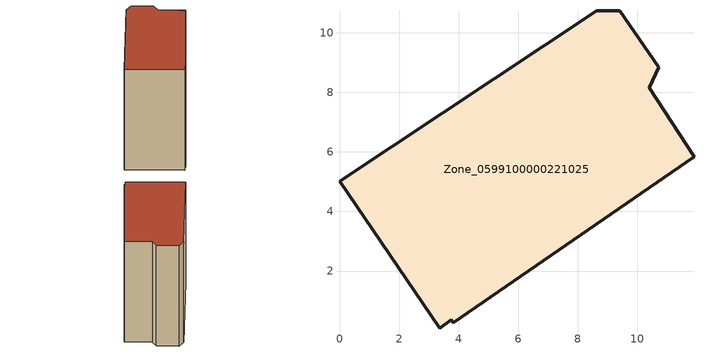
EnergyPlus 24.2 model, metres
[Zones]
Zone_0599100000221025
 floor ground (C_G): 3.75,0.36 3.37,0.08 0,5.01 8.63,10.74 9.41,10.74 10.71,8.84 10.39,8.15 11.9,5.84 3.81,0.27 z0
 wall outside (C_F): 8.63,10.74 0,5.01 3.37,0.08 3.75,0.36 3.81,0.27 11.9,5.84 10.39,8.15 10.71,8.84 9.41,10.74 8.63,10.74 z0:12.04
 roof outside (C_R): 3.81,0.27 11.9,5.84 10.39,8.15 10.71,8.84 9.41,10.74 8.63,10.74 0,5.01 3.37,0.08 3.75,0.36 z12.04
[BUILDING]
Pand.0599100000221025: North Axis=0; Terrain=City; Loads Convergence Tolerance Value=0.04; Temperature Convergence Tolerance Value=0.4; Solar Distribution=FullExterior; Maximum Number of Warmup Days=25; Minimum Number of Warmup Days=1
[Site:Location]
Rotterdam.The.Hague.AP_ZH_NLD Design_Conditions: Latitude=51.96; Longitude=4.45; Time Zone=1; Elevation=-4.5
[SITE:GROUNDTEMPERATURE:BUILDINGSURFACE]
18, 18, 18, 18, 18, 18, 18, 18, 18, 18, 18, 18
[MATERIAL] Thermal Absorptance=0.9; Solar Absorptance=0.7; Visible Absorptance=0.7
Name | Roughness | Thickness | Conductivity | Density | Specific Heat
G.TC.1946 | MediumSmooth | 0.15 | 1 | 540 | 1210
F.TC.1946 | Rough | 0.3 | 0.857143 | 1920 | 840
R.TC.1946 | MediumRough | 0.2 | 0.909091 | 1500 | 1000
[CONSTRUCTION]
C_G: G.TC.1946
C_F: F.TC.1946
C_R: R.TC.1946
[ZONE]
Zone_0599100000221025: Type=1; Multiplier=1; Ceiling Height=Autocalculate; Volume=Autocalculate; Floor Area=autocalculate; Part of Total Floor Area=Yes
[ZONEINFILTRATION:DESIGNFLOWRATE]
Infil_Zone_0599100000221025: Zone or ZoneList or Space or SpaceList=Zone_0599100000221025; Schedule=AlwaysOn; Design Flow Rate Calculation Method=Flow/Area; Flow Rate per Floor Area=0.003; Constant Term Coefficient=1; Temperature Term Coefficient=0; Velocity Term Coefficient=0; Velocity Squared Term Coefficient=0
[HVACTEMPLATE:ZONE:IDEALLOADSAIRSYSTEM]
Zone_0599100000221025: Maximum Heating Supply Air Temperature=50; Minimum Cooling Supply Air Temperature=13; Maximum Heating Supply Air Humidity Ratio=0.0156; Minimum Cooling Supply Air Humidity Ratio=0.0077; Heating Limit=NoLimit; Cooling Limit=NoLimit; Dehumidification Control Type=ConstantSensibleHeatRatio; Cooling Sensible Heat Ratio=0.7; Dehumidification Setpoint=60; Humidification Control Type=None; Humidification Setpoint=30; Outdoor Air Method=None; Outdoor Air Flow Rate per Person=0.00944; Outdoor Air Flow Rate per Zone Floor Area=0; Outdoor Air Flow Rate per Zone=0; Demand Controlled Ventilation Type=None; Outdoor Air Economizer Type=NoEconomizer; Heat Recovery Type=None; Sensible Heat Recovery Effectiveness=0.7; Latent Heat Recovery Effectiveness=0.65
[ZONECONTROL:THERMOSTAT]
ThermostatControl_Zone_0599100000221025: Zone or ZoneList=Zone_0599100000221025; Control Type Schedule=DualSetpointControlType; Control 1=Thermostat_Zone_0599100000221025; Temperature Difference Between Cutout And Setpoint=0
[THERMOSTATSETPOINT:DUALSETPOINT]
Thermostat_Zone_0599100000221025: Heating Setpoint Temperature Schedule=HeatingSetpoint_Zone_0599100000221025; Cooling Setpoint Temperature Schedule=CoolingSetpoint_Zone_0599100000221025
[SCHEDULE:COMPACT]
HeatingSetpoint_Zone_0599100000221025: Through: 12/31, For: AllDays, Until: 24:00, 21
CoolingSetpoint_Zone_0599100000221025: Through: 12/31, For: AllDays, Until: 24:00, 24
DualSetpointControlType: Through: 12/31, For: AllDays, Until: 24:00, 4
AlwaysOn: Through: 12/31, For: AllDays, Until: 24:00, 1
